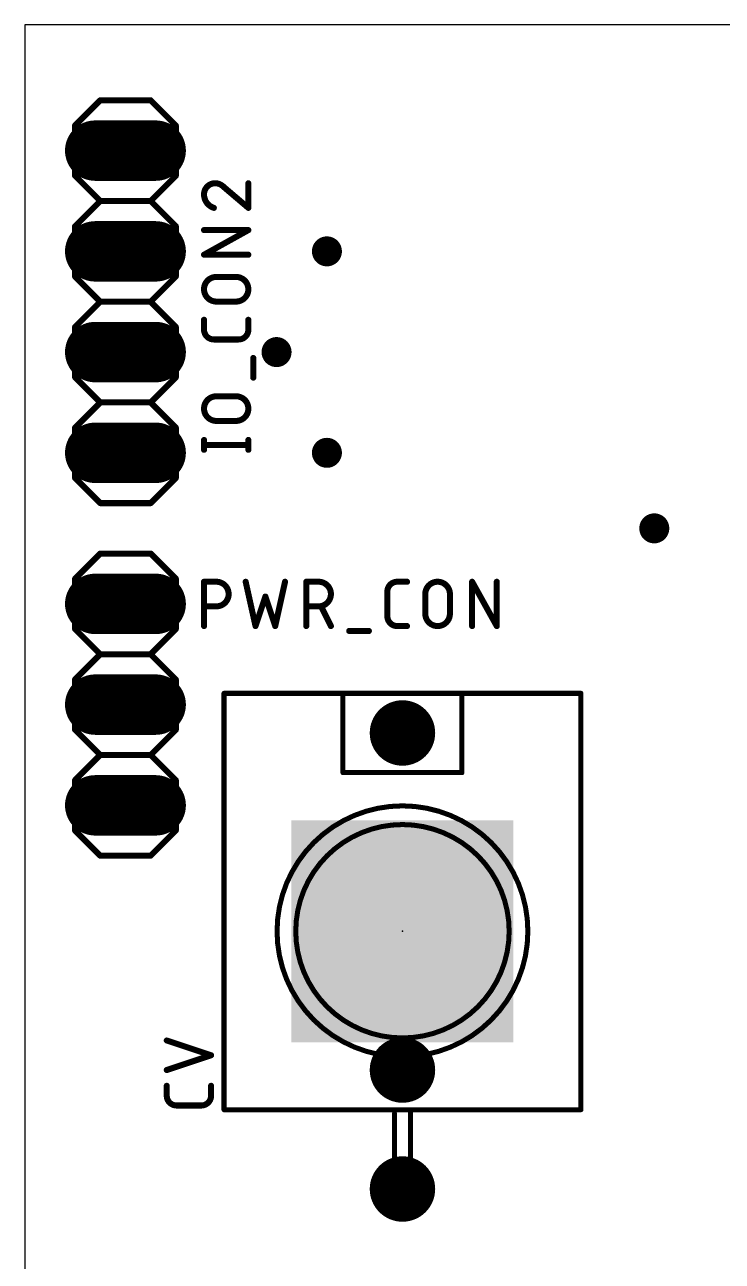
# Model space of a CAD drawing. Extents: x 0 to 48, y 0 to 102.
# Drawn here: x 0 to 17.59, y 67.88 to 99.06 of the extents above; entities that cross this region are included whole.
import ezdxf

# ---------------------------------------------------------------- set-up
doc = ezdxf.new("R2010")
doc.units = 0
for name, color, linetype in [('17', 110, 'CONTINUOUS'), ('18', 110, 'CONTINUOUS'), ('20', 31, 'CONTINUOUS'), ('21', 253, 'CONTINUOUS'), ('23', 53, 'CONTINUOUS'), ('25', 253, 'CONTINUOUS'), ('41', 12, 'CONTINUOUS'), ('51', 253, 'CONTINUOUS')]:
    doc.layers.add(name, color=color, linetype=linetype)

# ---------------------------------------------------------------- blocks, each defined once
blk = doc.blocks.new('RECT')
blk.add_solid([(-0.5, -0.5), (0.5, -0.5), (-0.5, 0.5), (0.5, 0.5)])
blk = doc.blocks.new('ROUNDP')
at = {"const_width": 0.5}
blk.add_lwpolyline([(0, -0.25, 1), (0, 0.25, 1), (0, -0.25)], format="xyb", dxfattribs=at)
blk = doc.blocks.new('LONGP100')
at = {"const_width": 1}
blk.add_lwpolyline([(-0.5, 0), (0.5, 0)], dxfattribs=at)
at = {"const_width": 0.5}
for points in [[(-0.5, 0.25, 1), (-0.5, -0.25)], [(0.5, -0.25, 1), (0.5, 0.25)]]:
    blk.add_lwpolyline(points, format="xyb", dxfattribs=at)
blk = doc.blocks.new('ROUNDV')
at = {"const_width": 0.5}
blk.add_lwpolyline([(0, -0.25, 1), (0, 0.25, 1), (0, -0.25)], format="xyb", dxfattribs=at)

msp = doc.modelspace()

# ---------------------------------------------------------------- linework, layer by layer
at = {"layer": '20'}
for p, q in [((48.26, 99.06), (0, 99.06)), ((0, 99.06), (0, 0))]:
    msp.add_line(p, q, dxfattribs=at)
at = {"layer": '21'}
for points, const_width in [([(1.27, 96.52), (1.905, 97.155)], 0.1524), ([(1.905, 97.155), (3.175, 97.155)], 0.1524), ([(3.175, 97.155), (3.81, 96.52)], 0.1524), ([(1.27, 95.25), (1.27, 96.52)], 0.1524), ([(3.81, 96.52), (3.81, 95.25)], 0.1524), ([(1.27, 95.25), (1.905, 94.615)], 0.1524), ([(3.175, 94.615), (3.81, 95.25)], 0.1524), ([(1.27, 93.98), (1.905, 94.615)], 0.1524), ([(1.905, 94.615), (3.175, 94.615)], 0.1524), ([(3.175, 94.615), (3.81, 93.98)], 0.1524), ([(1.27, 92.71), (1.27, 93.98)], 0.1524), ([(3.81, 93.98), (3.81, 92.71)], 0.1524), ([(1.905, 92.075), (1.27, 92.71)], 0.1524), ([(3.81, 92.71), (3.175, 92.075)], 0.1524), ([(1.27, 91.44), (1.905, 92.075)], 0.1524), ([(1.905, 92.075), (3.175, 92.075)], 0.1524), ([(3.175, 92.075), (3.81, 91.44)], 0.1524), ([(1.27, 90.17), (1.27, 91.44)], 0.1524), ([(3.81, 91.44), (3.81, 90.17)], 0.1524), ([(1.905, 89.535), (1.27, 90.17)], 0.1524), ([(3.81, 90.17), (3.175, 89.535)], 0.1524), ([(1.27, 88.9), (1.905, 89.535)], 0.1524), ([(1.905, 89.535), (3.175, 89.535)], 0.1524), ([(3.175, 89.535), (3.81, 88.9)], 0.1524), ([(1.27, 87.63), (1.27, 88.9)], 0.1524), ([(3.81, 88.9), (3.81, 87.63)], 0.1524), ([(1.27, 87.63), (1.905, 86.995)], 0.1524), ([(3.175, 86.995), (3.81, 87.63)], 0.1524), ([(1.905, 86.995), (3.175, 86.995)], 0.1524), ([(1.27, 85.09), (1.905, 85.725)], 0.1524), ([(1.905, 85.725), (3.175, 85.725)], 0.1524), ([(3.175, 85.725), (3.81, 85.09)], 0.1524), ([(1.27, 83.82), (1.27, 85.09)], 0.1524), ([(3.81, 85.09), (3.81, 83.82)], 0.1524), ([(1.905, 83.185), (1.27, 83.82)], 0.1524), ([(3.81, 83.82), (3.175, 83.185)], 0.1524), ([(1.27, 82.55), (1.905, 83.185)], 0.1524), ([(1.905, 83.185), (3.175, 83.185)], 0.1524), ([(3.175, 83.185), (3.81, 82.55)], 0.1524), ([(1.27, 81.28), (1.27, 82.55)], 0.1524), ([(3.81, 82.55), (3.81, 81.28)], 0.1524), ([(5.025, 82.2), (8.025, 82.2)], 0.127), ([(5.025, 82.2), (5.025, 71.7)], 0.127), ([(8.025, 82.2), (11.025, 82.2)], 0.127), ([(8.025, 82.2), (8.025, 80.2)], 0.127), ([(11.025, 82.2), (14.025, 82.2)], 0.127), ([(11.025, 80.2), (11.025, 82.2)], 0.127), ([(14.025, 71.7), (14.025, 82.2)], 0.127), ([(1.905, 80.645), (1.27, 81.28)], 0.1524), ([(3.81, 81.28), (3.175, 80.645)], 0.1524), ([(1.27, 80.01), (1.905, 80.645)], 0.1524), ([(1.905, 80.645), (3.175, 80.645)], 0.1524), ([(3.175, 80.645), (3.81, 80.01)], 0.1524), ([(8.025, 80.2), (11.025, 80.2)], 0.127), ([(1.27, 78.74), (1.27, 80.01)], 0.1524), ([(3.81, 80.01), (3.81, 78.74)], 0.1524), ([(1.27, 78.74), (1.905, 78.105)], 0.1524), ([(3.175, 78.105), (3.81, 78.74)], 0.1524), ([(1.905, 78.105), (3.175, 78.105)], 0.1524), ([(5.025, 71.7), (9.725, 71.7)], 0.127), ([(9.725, 71.7), (14.025, 71.7)], 0.127), ([(9.725, 69.5), (9.725, 71.7)], 0.127), ([(9.325, 71.6), (9.325, 69.5)], 0.127), ([(9.325, 69.5), (9.725, 69.5)], 0.127)]:
    msp.add_lwpolyline(points, dxfattribs=dict(at, const_width=const_width))
for points, const_width in [([(1.905, 97.1931, 1), (1.905, 97.1169)], 0.0762), ([(1.9319, 97.1281, 1), (1.8781, 97.1819)], 0.0762), ([(3.2019, 97.1819, 1), (3.1481, 97.1281)], 0.0762), ([(3.175, 97.1169, 1), (3.175, 97.1931)], 0.0762), ([(1.3081, 96.52, 1), (1.2319, 96.52)], 0.0762), ([(1.2431, 96.5469, 1), (1.2969, 96.4931)], 0.0762), ([(3.8481, 96.52, 1), (3.7719, 96.52)], 0.0762), ([(3.7831, 96.4931, 1), (3.8369, 96.5469)], 0.0762), ([(1.2319, 95.25, 1), (1.3081, 95.25)], 0.0762), ([(1.2969, 95.2769, 1), (1.2431, 95.2231)], 0.0762), ([(3.7719, 95.25, 1), (3.8481, 95.25)], 0.0762), ([(3.8369, 95.2231, 1), (3.7831, 95.2769)], 0.0762), ([(1.905, 94.6531, 1), (1.905, 94.5769)], 0.0762), ([(1.9319, 94.5881, 1), (1.8781, 94.6419)], 0.0762), ([(1.8781, 94.5881, 1), (1.9319, 94.6419)], 0.0762), ([(3.2019, 94.6419, 1), (3.1481, 94.5881)], 0.0762), ([(3.1481, 94.6419, 1), (3.2019, 94.5881)], 0.0762), ([(3.175, 94.5769, 1), (3.175, 94.6531)], 0.0762), ([(1.3081, 93.98, 1), (1.2319, 93.98)], 0.0762), ([(1.2431, 94.0069, 1), (1.2969, 93.9531)], 0.0762), ([(3.8481, 93.98, 1), (3.7719, 93.98)], 0.0762), ([(3.7831, 93.9531, 1), (3.8369, 94.0069)], 0.0762), ([(1.2319, 92.71, 1), (1.3081, 92.71)], 0.0762), ([(1.2969, 92.7369, 1), (1.2431, 92.6831)], 0.0762), ([(3.7719, 92.71, 1), (3.8481, 92.71)], 0.0762), ([(3.8369, 92.6831, 1), (3.7831, 92.7369)], 0.0762), ([(1.905, 92.1131, 1), (1.905, 92.0369)], 0.0762), ([(1.9319, 92.0481, 1), (1.8781, 92.1019)], 0.0762), ([(1.8781, 92.0481, 1), (1.9319, 92.1019)], 0.0762), ([(3.2019, 92.1019, 1), (3.1481, 92.0481)], 0.0762), ([(3.1481, 92.1019, 1), (3.2019, 92.0481)], 0.0762), ([(3.175, 92.0369, 1), (3.175, 92.1131)], 0.0762), ([(1.3081, 91.44, 1), (1.2319, 91.44)], 0.0762), ([(1.2431, 91.4669, 1), (1.2969, 91.4131)], 0.0762), ([(3.8481, 91.44, 1), (3.7719, 91.44)], 0.0762), ([(3.7831, 91.4131, 1), (3.8369, 91.4669)], 0.0762), ([(1.2319, 90.17, 1), (1.3081, 90.17)], 0.0762), ([(1.2969, 90.1969, 1), (1.2431, 90.1431)], 0.0762), ([(3.7719, 90.17, 1), (3.8481, 90.17)], 0.0762), ([(3.8369, 90.1431, 1), (3.7831, 90.1969)], 0.0762), ([(1.905, 89.5731, 1), (1.905, 89.4969)], 0.0762), ([(1.9319, 89.5081, 1), (1.8781, 89.5619)], 0.0762), ([(1.8781, 89.5081, 1), (1.9319, 89.5619)], 0.0762), ([(3.2019, 89.5619, 1), (3.1481, 89.5081)], 0.0762), ([(3.1481, 89.5619, 1), (3.2019, 89.5081)], 0.0762), ([(3.175, 89.4969, 1), (3.175, 89.5731)], 0.0762), ([(1.3081, 88.9, 1), (1.2319, 88.9)], 0.0762), ([(1.2431, 88.9269, 1), (1.2969, 88.8731)], 0.0762), ([(3.8481, 88.9, 1), (3.7719, 88.9)], 0.0762), ([(3.7831, 88.8731, 1), (3.8369, 88.9269)], 0.0762), ([(1.2319, 87.63, 1), (1.3081, 87.63)], 0.0762), ([(1.2969, 87.6569, 1), (1.2431, 87.6031)], 0.0762), ([(3.7719, 87.63, 1), (3.8481, 87.63)], 0.0762), ([(3.8369, 87.6031, 1), (3.7831, 87.6569)], 0.0762), ([(1.905, 87.0331, 1), (1.905, 86.9569)], 0.0762), ([(1.8781, 86.9681, 1), (1.9319, 87.0219)], 0.0762), ([(3.1481, 87.0219, 1), (3.2019, 86.9681)], 0.0762), ([(3.175, 86.9569, 1), (3.175, 87.0331)], 0.0762), ([(1.905, 85.7631, 1), (1.905, 85.6869)], 0.0762), ([(1.9319, 85.6981, 1), (1.8781, 85.7519)], 0.0762), ([(3.2019, 85.7519, 1), (3.1481, 85.6981)], 0.0762), ([(3.175, 85.6869, 1), (3.175, 85.7631)], 0.0762), ([(1.3081, 85.09, 1), (1.2319, 85.09)], 0.0762), ([(1.2431, 85.1169, 1), (1.2969, 85.0631)], 0.0762), ([(3.8481, 85.09, 1), (3.7719, 85.09)], 0.0762), ([(3.7831, 85.0631, 1), (3.8369, 85.1169)], 0.0762), ([(1.2969, 83.8469, 1), (1.2431, 83.7931)], 0.0762), ([(3.8369, 83.7931, 1), (3.7831, 83.8469)], 0.0762), ([(1.2319, 83.82, 1), (1.3081, 83.82)], 0.0762), ([(3.7719, 83.82, 1), (3.8481, 83.82)], 0.0762), ([(1.905, 83.2231, 1), (1.905, 83.1469)], 0.0762), ([(1.9319, 83.1581, 1), (1.8781, 83.2119)], 0.0762), ([(3.2019, 83.2119, 1), (3.1481, 83.1581)], 0.0762), ([(3.175, 83.1469, 1), (3.175, 83.2231)], 0.0762), ([(1.8781, 83.1581, 1), (1.9319, 83.2119)], 0.0762), ([(3.1481, 83.2119, 1), (3.2019, 83.1581)], 0.0762), ([(1.3081, 82.55, 1), (1.2319, 82.55)], 0.0762), ([(1.2431, 82.5769, 1), (1.2969, 82.5231)], 0.0762), ([(3.8481, 82.55, 1), (3.7719, 82.55)], 0.0762), ([(3.7831, 82.5231, 1), (3.8369, 82.5769)], 0.0762), ([(5.025, 82.2318, 1), (5.025, 82.1683)], 0.0635), ([(5.0568, 82.2, 1), (4.9933, 82.2)], 0.0635), ([(8.025, 82.2318, 1), (8.025, 82.1683)], 0.0635), ([(8.0568, 82.2, 1), (7.9933, 82.2)], 0.0635), ([(8.025, 82.1683, 1), (8.025, 82.2318)], 0.0635), ([(11.0568, 82.2, 1), (10.9932, 82.2)], 0.0635), ([(11.025, 82.2318, 1), (11.025, 82.1683)], 0.0635), ([(11.025, 82.1683, 1), (11.025, 82.2318)], 0.0635), ([(14.0568, 82.2, 1), (13.9932, 82.2)], 0.0635), ([(14.025, 82.1683, 1), (14.025, 82.2318)], 0.0635), ([(1.2319, 81.28, 1), (1.3081, 81.28)], 0.0762), ([(1.2969, 81.3069, 1), (1.2431, 81.2531)], 0.0762), ([(3.7719, 81.28, 1), (3.8481, 81.28)], 0.0762), ([(3.8369, 81.2531, 1), (3.7831, 81.3069)], 0.0762), ([(1.905, 80.6831, 1), (1.905, 80.6069)], 0.0762), ([(1.9319, 80.6181, 1), (1.8781, 80.6719)], 0.0762), ([(1.8781, 80.6181, 1), (1.9319, 80.6719)], 0.0762), ([(3.2019, 80.6719, 1), (3.1481, 80.6181)], 0.0762), ([(3.1481, 80.6719, 1), (3.2019, 80.6181)], 0.0762), ([(3.175, 80.6069, 1), (3.175, 80.6831)], 0.0762), ([(8.025, 80.2318, 1), (8.025, 80.1683)], 0.0635), ([(7.9933, 80.2, 1), (8.0568, 80.2)], 0.0635), ([(10.9932, 80.2, 1), (11.0568, 80.2)], 0.0635), ([(11.025, 80.1683, 1), (11.025, 80.2318)], 0.0635), ([(1.3081, 80.01, 1), (1.2319, 80.01)], 0.0762), ([(1.2431, 80.0369, 1), (1.2969, 79.9831)], 0.0762), ([(3.8481, 80.01, 1), (3.7719, 80.01)], 0.0762), ([(3.7831, 79.9831, 1), (3.8369, 80.0369)], 0.0762), ([(9.525, 73.0377, 1), (9.525, 79.3623, 1), (9.525, 73.0377)], 0.127), ([(9.525, 73.5093, 1), (9.525, 78.8907, 1), (9.525, 73.5093)], 0.127), ([(1.2319, 78.74, 1), (1.3081, 78.74)], 0.0762), ([(1.2969, 78.7669, 1), (1.2431, 78.7131)], 0.0762), ([(3.7719, 78.74, 1), (3.8481, 78.74)], 0.0762), ([(3.8369, 78.7131, 1), (3.7831, 78.7669)], 0.0762), ([(1.905, 78.1431, 1), (1.905, 78.0669)], 0.0762), ([(1.8781, 78.0781, 1), (1.9319, 78.1319)], 0.0762), ([(3.1481, 78.1319, 1), (3.2019, 78.0781)], 0.0762), ([(3.175, 78.0669, 1), (3.175, 78.1431)], 0.0762), ([(5.025, 71.7318, 1), (5.025, 71.6683)], 0.0635), ([(4.9933, 71.7, 1), (5.0568, 71.7)], 0.0635), ([(9.7568, 71.7, 1), (9.6932, 71.7)], 0.0635), ([(9.725, 71.7318, 1), (9.725, 71.6683)], 0.0635), ([(9.725, 71.6683, 1), (9.725, 71.7318)], 0.0635), ([(13.9932, 71.7, 1), (14.0568, 71.7)], 0.0635), ([(14.025, 71.6683, 1), (14.025, 71.7318)], 0.0635), ([(9.3568, 71.6, 1), (9.2933, 71.6)], 0.0635), ([(9.325, 69.5318, 1), (9.325, 69.4682)], 0.0635), ([(9.725, 69.4682, 1), (9.725, 69.5318)], 0.0635), ([(9.2933, 69.5, 1), (9.3568, 69.5)], 0.0635), ([(9.6932, 69.5, 1), (9.7568, 69.5)], 0.0635)]:
    msp.add_lwpolyline(points, format="xyb", dxfattribs=dict(at, const_width=const_width))
at = {"layer": '23'}
for p in [(2.54, 92.075), (2.54, 81.915), (9.525, 76.2)]:
    msp.add_point(p, dxfattribs=at)
at = {"layer": '25'}
for points, const_width in [([(4.8006, 95.0623, 0.4142), (4.5212, 94.7829)], 0.1524), ([(5.0179, 94.9692, 0.2053), (4.8006, 95.0623)], 0.1524), ([(4.8006, 95.1004, 1), (4.8006, 95.0242)], 0.0762), ([(4.8006, 95.0242, 1), (4.8006, 95.1004)], 0.0762), ([(5.6769, 95.0623, 1), (5.6007, 95.0623)], 0.0762), ([(4.5212, 94.7829, 0.3252), (4.7696, 94.4414)], 0.1524), ([(4.5593, 94.7829, 1), (4.4831, 94.7829)], 0.0762), ([(4.4831, 94.7829, 1), (4.5593, 94.7829)], 0.0762), ([(5.0426, 94.9982, 1), (4.9932, 94.9402)], 0.0762), ([(4.9903, 94.9429, 1), (5.0455, 94.9955)], 0.0762), ([(4.7578, 94.4052, 1), (4.7813, 94.4777)], 0.0762), ([(5.6141, 94.4124, 1), (5.6635, 94.4705)], 0.0762), ([(5.6007, 94.4414, 1), (5.6769, 94.4414)], 0.0762), ([(4.5212, 93.9193, 1), (4.5212, 93.8431)], 0.0762), ([(5.6573, 93.8479, 1), (5.6203, 93.9145)], 0.0762), ([(5.6388, 93.8431, 1), (5.6388, 93.9193)], 0.0762), ([(4.5212, 93.2984, 1), (4.5212, 93.2222)], 0.0762), ([(4.5027, 93.2936, 1), (4.5397, 93.227)], 0.0762), ([(5.6388, 93.2222, 1), (5.6388, 93.2984)], 0.0762), ([(4.8316, 92.7001, 1), (4.8316, 92.0792)], 0.1524), ([(4.8316, 92.7382, 1), (4.8316, 92.662)], 0.0762), ([(4.8316, 92.662, 1), (4.8316, 92.7382)], 0.0762), ([(5.3284, 92.0792, 1), (5.3284, 92.7001)], 0.1524), ([(5.3284, 92.7382, 1), (5.3284, 92.662)], 0.0762), ([(5.3284, 92.662, 1), (5.3284, 92.7382)], 0.0762), ([(4.8316, 92.1173, 1), (4.8316, 92.0411)], 0.0762), ([(4.8316, 92.0411, 1), (4.8316, 92.1173)], 0.0762), ([(5.3284, 92.1173, 1), (5.3284, 92.0411)], 0.0762), ([(5.3284, 92.0411, 1), (5.3284, 92.1173)], 0.0762), ([(4.5593, 91.6193, 1), (4.4831, 91.6193)], 0.0762), ([(5.6769, 91.6193, 1), (5.6007, 91.6193)], 0.0762), ([(4.5212, 91.3709, 0.4142), (4.7696, 91.1226)], 0.1524), ([(4.5593, 91.3709, 1), (4.4831, 91.3709)], 0.0762), ([(4.4831, 91.3709, 1), (4.5593, 91.3709)], 0.0762), ([(5.3904, 91.1226, 0.4142), (5.6388, 91.3709)], 0.1524), ([(5.6769, 91.3709, 1), (5.6007, 91.3709)], 0.0762), ([(5.6007, 91.3709, 1), (5.6769, 91.3709)], 0.0762), ([(4.7696, 91.1607, 1), (4.7696, 91.0845)], 0.0762), ([(4.7696, 91.0845, 1), (4.7696, 91.1607)], 0.0762), ([(5.3904, 91.1607, 1), (5.3904, 91.0845)], 0.0762), ([(5.3904, 91.0845, 1), (5.3904, 91.1607)], 0.0762), ([(5.8011, 90.6568, 1), (5.7249, 90.6568)], 0.0762), ([(5.7249, 90.1601, 1), (5.8011, 90.1601)], 0.0762), ([(4.8316, 89.6902, 1), (4.8316, 89.0693)], 0.1524), ([(4.8316, 89.7283, 1), (4.8316, 89.6521)], 0.0762), ([(4.8316, 89.6521, 1), (4.8316, 89.7283)], 0.0762), ([(5.3284, 89.0693, 1), (5.3284, 89.6902)], 0.1524), ([(5.3284, 89.7283, 1), (5.3284, 89.6521)], 0.0762), ([(5.3284, 89.6521, 1), (5.3284, 89.7283)], 0.0762), ([(4.8316, 89.1074, 1), (4.8316, 89.0312)], 0.0762), ([(4.8316, 89.0312, 1), (4.8316, 89.1074)], 0.0762), ([(5.3284, 89.1074, 1), (5.3284, 89.0312)], 0.0762), ([(5.3284, 89.0312, 1), (5.3284, 89.1074)], 0.0762), ([(4.5593, 88.5896, 1), (4.4831, 88.5896)], 0.0762), ([(5.6769, 88.5896, 1), (5.6007, 88.5896)], 0.0762), ([(4.5212, 88.5035, 1), (4.5212, 88.4273)], 0.0762), ([(4.4831, 88.3412, 1), (4.5593, 88.3412)], 0.0762), ([(5.6007, 88.3412, 1), (5.6769, 88.3412)], 0.0762), ([(5.6388, 88.4273, 1), (5.6388, 88.5035)], 0.0762), ([(4.5593, 85.0138, 1), (4.4831, 85.0138)], 0.0762), ([(4.5212, 85.0519, 1), (4.5212, 84.9757)], 0.0762), ([(4.8316, 84.3929, 1), (4.8316, 85.0138)], 0.1524), ([(4.8316, 85.0519, 1), (4.8316, 84.9757)], 0.0762), ([(4.8316, 84.9757, 1), (4.8316, 85.0519)], 0.0762), ([(5.6083, 85.0221, 1), (5.5339, 85.0055)], 0.0762), ([(6.6017, 85.0055, 1), (6.5273, 85.0221)], 0.0762), ([(7.1381, 85.0138, 1), (7.0619, 85.0138)], 0.0762), ([(7.1, 85.0519, 1), (7.1, 84.9757)], 0.0762), ([(7.4105, 84.3929, 1), (7.4105, 85.0138)], 0.1524), ([(7.4105, 85.0519, 1), (7.4105, 84.9757)], 0.0762), ([(7.4105, 84.9757, 1), (7.4105, 85.0519)], 0.0762), ([(9.3924, 85.0138, 0.4142), (9.1441, 84.7654)], 0.1524), ([(9.1822, 84.7654, 1), (9.106, 84.7654)], 0.0762), ([(9.3924, 85.0519, 1), (9.3924, 84.9757)], 0.0762), ([(9.3924, 84.9757, 1), (9.3924, 85.0519)], 0.0762), ([(9.6408, 84.9757, 1), (9.6408, 85.0519)], 0.0762), ([(10.7216, 84.7034, 1), (10.1007, 84.7034)], 0.1524), ([(11.3199, 85.0138, 1), (11.2437, 85.0138)], 0.0762), ([(11.3151, 85.0323, 1), (11.2485, 84.9953)], 0.0762), ([(11.9408, 85.0138, 1), (11.8646, 85.0138)], 0.0762), ([(6.1039, 84.6533, 1), (6.0316, 84.6292)], 0.0762), ([(6.1039, 84.6292, 1), (6.0316, 84.6533)], 0.0762), ([(9.106, 84.7654, 1), (9.1822, 84.7654)], 0.0762), ([(10.1388, 84.7034, 1), (10.0626, 84.7034)], 0.0762), ([(10.0626, 84.7034, 1), (10.1388, 84.7034)], 0.0762), ([(10.7597, 84.7034, 1), (10.6835, 84.7034)], 0.0762), ([(10.6835, 84.7034, 1), (10.7597, 84.7034)], 0.0762), ([(4.5212, 84.431, 1), (4.5212, 84.3548)], 0.0762), ([(4.8316, 84.431, 1), (4.8316, 84.3548)], 0.0762), ([(4.8316, 84.3548, 1), (4.8316, 84.431)], 0.0762), ([(7.1, 84.431, 1), (7.1, 84.3548)], 0.0762), ([(7.4105, 84.431, 1), (7.4105, 84.3548)], 0.0762), ([(7.4105, 84.3548, 1), (7.4105, 84.431)], 0.0762), ([(7.5066, 84.4099, 1), (7.4385, 84.3759)], 0.0762), ([(9.1441, 84.1446, 0.4142), (9.3924, 83.8962)], 0.1524), ([(9.1822, 84.1446, 1), (9.106, 84.1446)], 0.0762), ([(10.1007, 84.2066, 1), (10.7216, 84.2066)], 0.1524), ([(10.1388, 84.2066, 1), (10.0626, 84.2066)], 0.0762), ([(10.0626, 84.2066, 1), (10.1388, 84.2066)], 0.0762), ([(10.7597, 84.2066, 1), (10.6835, 84.2066)], 0.0762), ([(10.6835, 84.2066, 1), (10.7597, 84.2066)], 0.0762), ([(4.4831, 83.8962, 1), (4.5593, 83.8962)], 0.0762), ([(5.7833, 83.9082, 1), (5.8556, 83.8842)], 0.0762), ([(5.7822, 83.8879, 1), (5.8566, 83.9045)], 0.0762), ([(6.2789, 83.9045, 1), (6.3533, 83.8879)], 0.0762), ([(6.28, 83.8842, 1), (6.3523, 83.9082)], 0.0762), ([(7.0619, 83.8962, 1), (7.1381, 83.8962)], 0.0762), ([(7.6868, 83.8792, 1), (7.755, 83.9132)], 0.0762), ([(9.106, 84.1446, 1), (9.1822, 84.1446)], 0.0762), ([(9.3924, 83.9343, 1), (9.3924, 83.8581)], 0.0762), ([(9.3924, 83.8581, 1), (9.3924, 83.9343)], 0.0762), ([(9.6408, 83.8581, 1), (9.6408, 83.9343)], 0.0762), ([(11.2437, 83.8962, 1), (11.3199, 83.8962)], 0.0762), ([(11.8646, 83.8962, 1), (11.9408, 83.8962)], 0.0762), ([(11.8694, 83.8777, 1), (11.936, 83.9147)], 0.0762), ([(8.1816, 83.8101, 1), (8.1816, 83.7339)], 0.0762), ([(8.6783, 83.7339, 1), (8.6783, 83.8101)], 0.0762), ([(3.5934, 73.4816, 1), (3.5694, 73.4093)], 0.0762), ([(4.711, 73.0367, 1), (4.687, 73.109)], 0.0762), ([(4.687, 73.0367, 1), (4.711, 73.109)], 0.0762), ([(3.5694, 72.7365, 1), (3.5934, 72.6642)], 0.0762), ([(3.6195, 72.3025, 1), (3.5433, 72.3025)], 0.0762), ([(4.7371, 72.3025, 1), (4.6609, 72.3025)], 0.0762), ([(3.5814, 72.0542, 0.4142), (3.8298, 71.8058)], 0.1524), ([(3.6195, 72.0542, 1), (3.5433, 72.0542)], 0.0762), ([(3.5433, 72.0542, 1), (3.6195, 72.0542)], 0.0762), ([(4.4506, 71.8058, 0.4142), (4.699, 72.0542)], 0.1524), ([(4.7371, 72.0542, 1), (4.6609, 72.0542)], 0.0762), ([(4.6609, 72.0542, 1), (4.7371, 72.0542)], 0.0762), ([(3.8298, 71.8439, 1), (3.8298, 71.7677)], 0.0762), ([(3.8298, 71.7677, 1), (3.8298, 71.8439)], 0.0762), ([(4.4506, 71.8439, 1), (4.4506, 71.7677)], 0.0762), ([(4.4506, 71.7677, 1), (4.4506, 71.8439)], 0.0762)]:
    msp.add_lwpolyline(points, format="xyb", dxfattribs=dict(at, const_width=const_width))
at = {"layer": '25', "const_width": 0.1524}
for points in [[(5.6388, 94.4414), (5.6388, 95.0623)], [(5.0179, 94.9692), (5.6388, 94.4414)], [(4.5212, 93.2603), (5.6388, 93.8812)], [(5.6388, 93.8812), (4.5212, 93.8812)], [(5.6388, 93.2603), (4.5212, 93.2603)], [(4.8316, 92.7001), (5.3284, 92.7001)], [(5.3284, 92.0792), (4.8316, 92.0792)], [(4.5212, 91.3709), (4.5212, 91.6193)], [(5.6388, 91.6193), (5.6388, 91.3709)], [(5.3904, 91.1226), (4.7696, 91.1226)], [(5.763, 90.1601), (5.763, 90.6568)], [(4.8316, 89.6902), (5.3284, 89.6902)], [(5.3284, 89.0693), (4.8316, 89.0693)], [(4.5212, 88.3412), (4.5212, 88.5896)], [(5.6388, 88.3412), (5.6388, 88.5896)], [(4.5212, 88.4654), (5.6388, 88.4654)], [(4.5212, 83.8962), (4.5212, 85.0138)], [(4.5212, 85.0138), (4.8316, 85.0138)], [(5.5711, 85.0138), (5.8194, 83.8962)], [(6.3161, 83.8962), (6.5645, 85.0138)], [(7.1, 83.8962), (7.1, 85.0138)], [(7.1, 85.0138), (7.4105, 85.0138)], [(9.1441, 84.1446), (9.1441, 84.7654)], [(9.3924, 85.0138), (9.6408, 85.0138)], [(11.2818, 83.8962), (11.2818, 85.0138)], [(11.2818, 85.0138), (11.9027, 83.8962)], [(11.9027, 83.8962), (11.9027, 85.0138)], [(5.8194, 83.8962), (6.0678, 84.6413)], [(6.0678, 84.6413), (6.3161, 83.8962)], [(10.1007, 84.2066), (10.1007, 84.7034)], [(10.7216, 84.7034), (10.7216, 84.2066)], [(4.8316, 84.3929), (4.5212, 84.3929)], [(7.4105, 84.3929), (7.1, 84.3929)], [(7.7209, 83.8962), (7.4726, 84.3929)], [(9.6408, 83.8962), (9.3924, 83.8962)], [(8.1816, 83.772), (8.6783, 83.772)], [(4.699, 73.0729), (3.5814, 73.4454)], [(3.5814, 72.7004), (4.699, 73.0729)], [(3.5814, 72.0542), (3.5814, 72.3025)], [(4.699, 72.3025), (4.699, 72.0542)], [(4.4506, 71.8058), (3.8298, 71.8058)]]:
    msp.add_lwpolyline(points, dxfattribs=at)

# ---------------------------------------------------------------- block references
at = {"layer": '17', "xscale": 1.524, "yscale": 1.524, "rotation": 180}
for p in [(2.54, 95.885), (2.54, 95.885), (2.54, 93.345), (2.54, 93.345), (2.54, 90.805), (2.54, 90.805), (2.54, 88.265), (2.54, 88.265), (2.54, 84.455), (2.54, 84.455), (2.54, 81.915), (2.54, 81.915), (2.54, 79.375), (2.54, 79.375)]:
    msp.add_blockref('LONGP100', p, dxfattribs=at)
at = {"layer": '17', "xscale": 1.65, "yscale": 1.65}
for p in [(9.525, 81.2), (9.525, 81.2), (9.525, 72.7), (9.525, 72.7), (9.525, 69.7), (9.525, 69.7)]:
    msp.add_blockref('ROUNDP', p, dxfattribs=at)
at = {"layer": '18', "xscale": 0.7564, "yscale": 0.7564}
for p in [(7.62, 93.345), (7.62, 93.345), (6.35, 90.805), (6.35, 90.805), (7.62, 88.265), (7.62, 88.265), (15.875, 86.36), (15.875, 86.36)]:
    msp.add_blockref('ROUNDV', p, dxfattribs=at)
at = {"layer": '41', "xscale": 5.6, "yscale": 5.6}
msp.add_blockref('RECT', (9.525, 76.2), dxfattribs=at)
at = {"layer": '51', "xscale": 0.508, "yscale": 0.508, "rotation": 90}
for p in [(2.54, 95.885), (2.54, 93.345), (2.54, 90.805), (2.54, 88.265), (2.54, 84.455), (2.54, 81.915), (2.54, 79.375)]:
    msp.add_blockref('RECT', p, dxfattribs=at)

doc.saveas('drawing.dxf')
